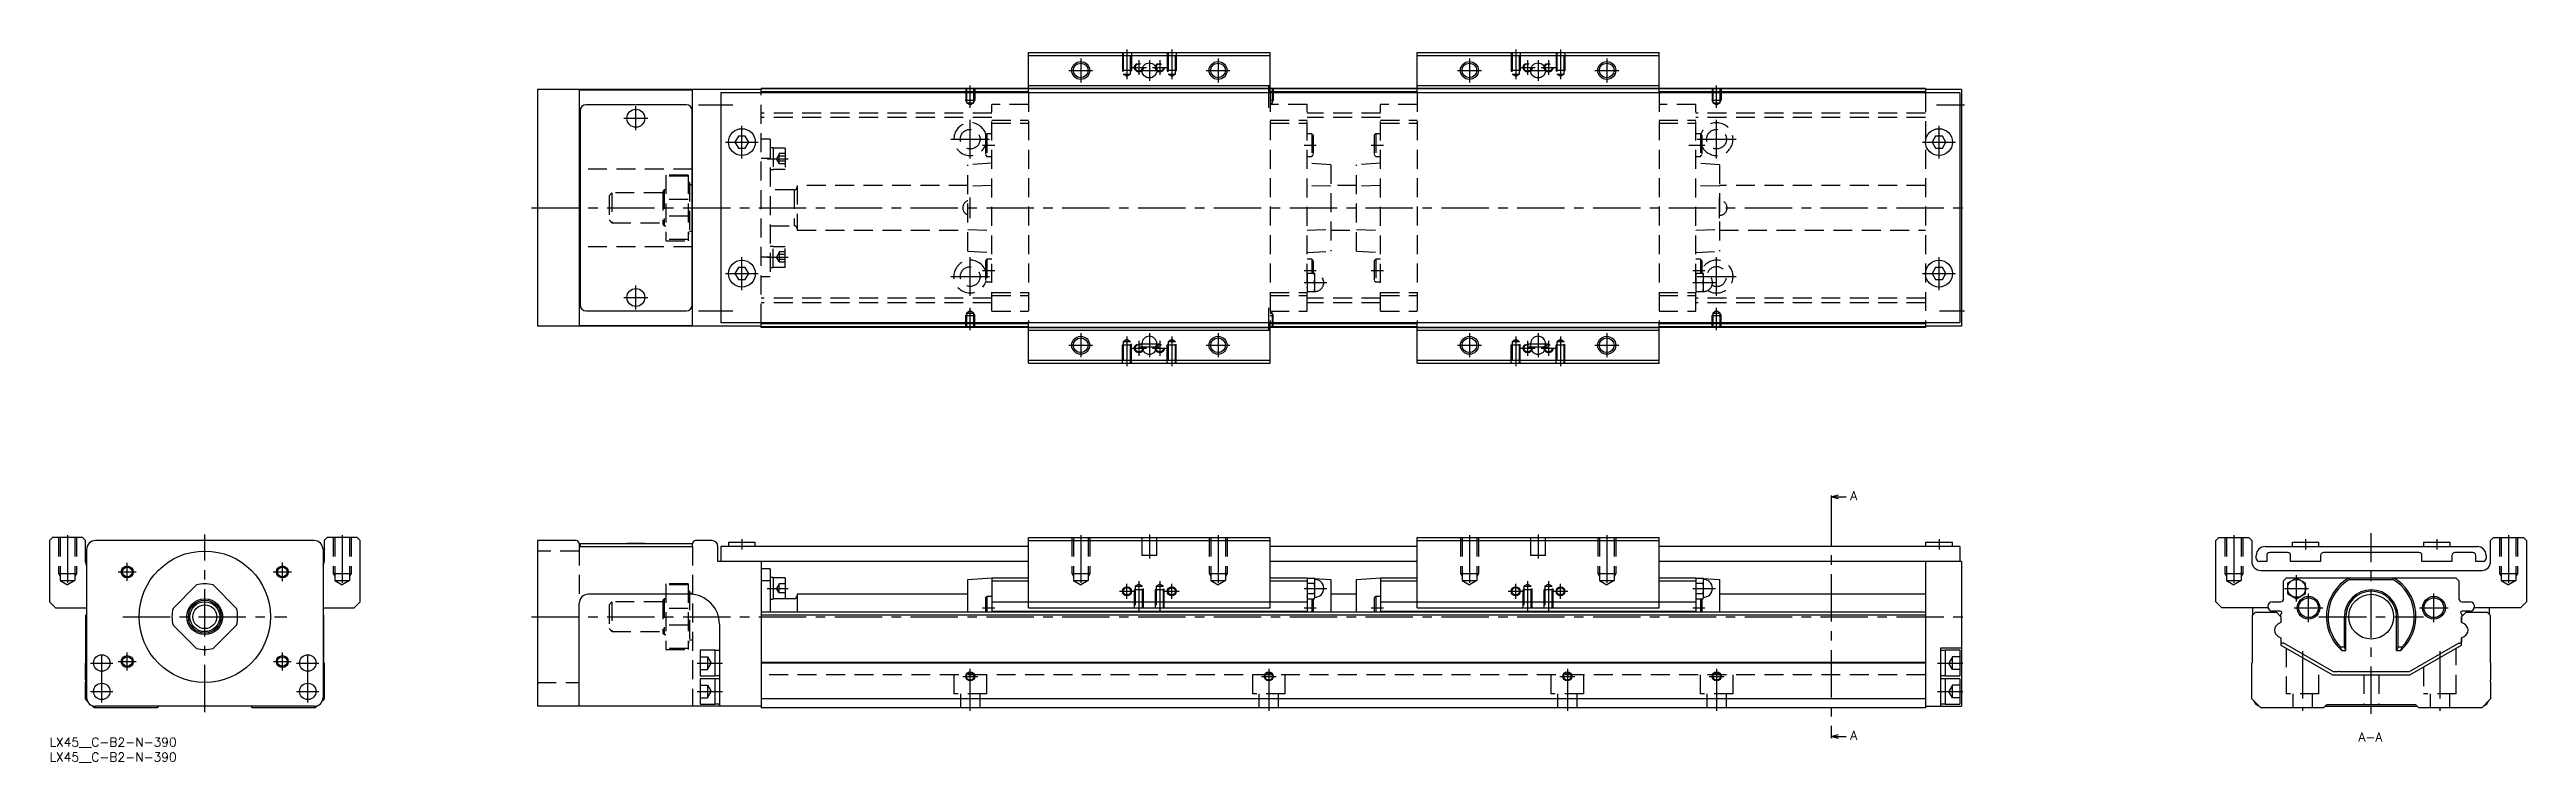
# Model space of a CAD drawing. Extents: x 0 to 830, y -8 to 230.
import ezdxf

# ---------------------------------------------------------------- set-up
doc = ezdxf.new("R2010")
doc.units = 0
doc.header["$LTSCALE"] = 0.5
doc.linetypes.add('CENTER', pattern=[50.8, 31.75, -6.35, 6.35, -6.35])
doc.linetypes.add('DASHED', pattern=[19.05, 12.7, -6.35])
for name, color, linetype in [('MSM_CENTER', 1, 'CENTER'), ('MSM_CONTINUOUS', 7, 'CONTINUOUS'), ('MSM_DASHED', 4, 'DASHED'), ('MSM_NARROW', 5, 'CONTINUOUS'), ('MSM_PART_NUMBER', 7, 'CONTINUOUS')]:
    doc.layers.add(name, color=color, linetype=linetype)
doc.styles.get("Standard").update_dxf_attribs({"font": 'txt.shx', "height": 3, "bigfont": 'bigfont.shx'})

# ---------------------------------------------------------------- blocks, each defined once
blk = doc.blocks.new('*U2')
at = {"layer": 'MSM_PART_NUMBER'}
blk.add_text('LX45__C-B2-N-390', height=3, dxfattribs=at).set_placement((0, -3))
blk = doc.blocks.new('*U3')
at = {"layer": 'MSM_PART_NUMBER'}
blk.add_text('LX45__C-B2-N-390', height=3, dxfattribs=at).set_placement((0, -8))

msp = doc.modelspace()

# ---------------------------------------------------------------- linework, layer by layer
at = {"layer": 'MSM_CENTER'}
for p, q in [((345.4, 227.38), (345.4, 219.38)), ((360.9, 230.38), (360.9, 220.47)), ((362.4, 224.38), (367.4, 224.38)), ((364.9, 226.88), (364.9, 221.88)), ((368.4, 226.88), (368.4, 219.88)), ((369.4, 224.38), (374.4, 224.38)), ((371.9, 226.88), (371.9, 221.88)), ((375.9, 230.38), (375.9, 220.47)), ((391.4, 227.38), (391.4, 219.38)), ((475.6, 227.38), (475.6, 219.38)), ((491.1, 230.38), (491.1, 220.47)), ((492.6, 224.38), (497.6, 224.38)), ((495.1, 226.88), (495.1, 221.88)), ((498.6, 226.88), (498.6, 219.88)), ((499.6, 224.38), (504.6, 224.38)), ((502.1, 226.88), (502.1, 221.88)), ((506.1, 230.38), (506.1, 220.47)), ((521.6, 227.38), (521.6, 219.38)), ((308.4, 210.87), (308.4, 218.38)), ((341.4, 223.38), (349.4, 223.38)), ((364.9, 223.38), (371.9, 223.38)), ((387.4, 223.38), (395.4, 223.38)), ((408.4, 210.87), (408.4, 218.38)), ((471.6, 223.38), (479.6, 223.38)), ((495.1, 223.38), (502.1, 223.38)), ((517.6, 223.38), (525.6, 223.38)), ((558.4, 210.87), (558.4, 218.38)), ((196.4, 203.38), (196.4, 211.38)), ((217.4, 211.88), (228.9, 211.88)), ((632.07, 211.88), (641.4, 211.88)), ((192.4, 207.38), (200.4, 207.38)), ((226.4, 199.38), (237.4, 199.38)), ((231.9, 193.88), (231.9, 204.88)), ((301.9, 200.38), (314.9, 200.38)), ((308.4, 193.88), (308.4, 206.88)), ((551.9, 200.38), (564.9, 200.38)), ((558.4, 193.88), (558.4, 206.88)), ((627.4, 199.38), (638.4, 199.38)), ((632.9, 193.88), (632.9, 204.88)), ((240.4, 193.83), (247.4, 193.83)), ((312.5, 198.38), (316.6, 198.38)), ((420.2, 198.38), (424.3, 198.38)), ((442.7, 198.38), (446.8, 198.38)), ((549.1, 198.38), (554.5, 198.38)), ((161.4, 177.38), (642.4, 177.38)), ((308.4, 173.88), (308.4, 180.88)), ((559.4, 173.88), (559.4, 180.88)), ((231.9, 149.88), (231.9, 160.88)), ((240.4, 160.92), (247.4, 160.92)), ((308.4, 147.88), (308.4, 160.88)), ((558.4, 147.88), (558.4, 160.88)), ((632.9, 149.88), (632.9, 160.88)), ((196.4, 143.38), (196.4, 151.38)), ((226.4, 155.38), (237.4, 155.38)), ((301.9, 154.38), (314.9, 154.38)), ((312.5, 156.38), (316.6, 156.38)), ((420.2, 156.38), (424.3, 156.38)), ((420.2, 152.38), (427.8, 152.38)), ((442.7, 156.38), (446.8, 156.38)), ((550.4, 156.38), (554.5, 156.38)), ((550.4, 152.38), (558, 152.38)), ((551.9, 154.38), (564.9, 154.38)), ((627.4, 155.38), (638.4, 155.38)), ((192.4, 147.38), (200.4, 147.38)), ((217.4, 142.88), (228.9, 142.88)), ((308.4, 136.38), (308.4, 143.89)), ((408.4, 136.38), (408.4, 143.89)), ((558.4, 136.38), (558.4, 143.89)), ((633.07, 142.88), (641.4, 142.88)), ((345.4, 135.38), (345.4, 127.38)), ((360.9, 134.29), (360.9, 124.38)), ((364.9, 132.88), (364.9, 127.88)), ((368.4, 135.38), (368.4, 127.38)), ((371.9, 132.88), (371.9, 127.88)), ((375.9, 134.29), (375.9, 124.38)), ((391.4, 135.38), (391.4, 127.38)), ((475.6, 135.38), (475.6, 127.38)), ((491.1, 134.29), (491.1, 124.38)), ((495.1, 132.88), (495.1, 127.88)), ((498.6, 135.38), (498.6, 127.38)), ((502.1, 132.88), (502.1, 127.88)), ((506.1, 134.29), (506.1, 124.38)), ((521.6, 135.38), (521.6, 127.38)), ((341.4, 131.38), (349.4, 131.38)), ((362.4, 130.38), (367.4, 130.38)), ((364.9, 131.88), (371.9, 131.88)), ((364.9, 130.88), (371.9, 130.88)), ((369.4, 130.38), (374.4, 130.38)), ((387.4, 131.38), (395.4, 131.38)), ((471.6, 131.38), (479.6, 131.38)), ((492.6, 130.38), (497.6, 130.38)), ((495.1, 131.88), (502.1, 131.88)), ((495.1, 130.88), (502.1, 130.88)), ((499.6, 130.38), (504.6, 130.38)), ((517.6, 131.38), (525.6, 131.38)), ((596.74, 80.12), (596.74, 0.88)), ((6, 67.76), (6, 50.18)), ((52, 8.5), (52, 68)), ((98, 67.76), (98, 50.18)), ((231.9, 66.5), (231.9, 63)), ((345.4, 67.76), (345.4, 50.18)), ((368.4, 68), (368.4, 60)), ((391.4, 67.76), (391.4, 50.18)), ((475.6, 67.76), (475.6, 50.18)), ((498.6, 68), (498.6, 60)), ((521.6, 67.76), (521.6, 50.18)), ((632.9, 66.5), (632.9, 63)), ((731.66, 67.76), (731.66, 50.18)), ((755.66, 66.5), (755.66, 63)), ((777.66, 8), (777.66, 68.5)), ((799.66, 66.5), (799.66, 63)), ((823.66, 67.76), (823.66, 50.18)), ((26.02, 52.5), (26.02, 58.5)), ((77.98, 52.4), (77.98, 58.6)), ((196.4, 65.11), (196.4, 65)), ((23.02, 55.5), (29.02, 55.5)), ((74.88, 55.5), (81.08, 55.5)), ((240.4, 50), (247.4, 50)), ((360.9, 46.5), (360.9, 51.5)), ((364.9, 52.41), (364.9, 42.5)), ((371.9, 52.41), (371.9, 42.5)), ((375.9, 46.5), (375.9, 51.5)), ((420.2, 50), (427.8, 50)), ((491.1, 46.5), (491.1, 51.5)), ((495.1, 52.41), (495.1, 42.5)), ((502.1, 52.41), (502.1, 42.5)), ((506.1, 46.5), (506.1, 51.5)), ((550.4, 50), (558, 50)), ((748.66, 50), (756.66, 50)), ((752.66, 45.54), (752.66, 54.46)), ((312.5, 43.5), (316.6, 43.5)), ((358.4, 49), (363.4, 49)), ((373.4, 49), (378.4, 49)), ((420.2, 43.5), (424.3, 43.5)), ((442.7, 43.5), (446.8, 43.5)), ((488.6, 49), (493.6, 49)), ((503.6, 49), (508.6, 49)), ((550.4, 43.5), (554.5, 43.5)), ((751.86, 43.5), (761.46, 43.5)), ((756.66, 38.7), (756.66, 48.3)), ((793.86, 43.5), (803.46, 43.5)), ((798.66, 38.7), (798.66, 48.3)), ((24.5, 40.5), (79.5, 40.5)), ((161.4, 40.5), (642.4, 40.5)), ((760.16, 40.5), (795.16, 40.5)), ((13.75, 25), (21.25, 25)), ((17.5, 11.75), (17.5, 28.75)), ((23.02, 25.5), (29.02, 25.5)), ((26.02, 22.5), (26.02, 28.5)), ((74.98, 25.5), (80.98, 25.5)), ((77.98, 22.5), (77.98, 28.5)), ((82.75, 25), (90.25, 25)), ((86.5, 11.75), (86.5, 28.75)), ((216.9, 25), (225.4, 25)), ((632.4, 25), (640.9, 25)), ((754.66, 28.97), (754.66, 9)), ((800.66, 28.97), (800.66, 9)), ((305.9, 20.5), (310.9, 20.5)), ((308.4, 9), (308.4, 23)), ((405.9, 20.5), (410.9, 20.5)), ((408.4, 23), (408.4, 9)), ((505.9, 20.5), (510.9, 20.5)), ((508.4, 23), (508.4, 9)), ((555.9, 20.5), (560.9, 20.5)), ((558.4, 23), (558.4, 9)), ((13.75, 15.5), (21.25, 15.5)), ((82.75, 15.5), (90.25, 15.5)), ((216.9, 15.5), (225.4, 15.5)), ((632.4, 15.5), (640.9, 15.5))]:
    msp.add_line(p, q, dxfattribs=at)
at = {"layer": 'MSM_CONTINUOUS'}
for p, q in [((327.9, 215.88), (327.9, 229.38)), ((327.9, 229.38), (408.9, 229.38)), ((327.9, 228.38), (408.9, 228.38)), ((408.9, 215.88), (408.9, 229.38)), ((458.1, 215.88), (458.1, 229.38)), ((458.1, 229.38), (539.1, 229.38)), ((458.1, 228.38), (539.1, 228.38)), ((539.1, 215.88), (539.1, 229.38)), ((163.4, 216.98), (163.4, 137.78)), ((238.4, 216.98), (163.4, 216.98)), ((177.4, 216.8), (177.4, 137.95)), ((215.4, 216.8), (177.4, 216.8)), ((215.4, 137.95), (215.4, 216.8)), ((224.9, 215.88), (224.9, 138.88)), ((639.9, 215.88), (224.9, 215.88)), ((238.4, 215.88), (238.4, 217.38)), ((628.4, 217.38), (238.4, 217.38)), ((327.9, 217.18), (238.4, 217.18)), ((327.9, 216.18), (238.4, 216.18)), ((327.9, 218.38), (408.9, 218.38)), ((327.9, 217.38), (408.9, 217.38)), ((458.1, 217.18), (408.9, 217.18)), ((458.1, 216.18), (408.9, 216.18)), ((458.1, 218.38), (539.1, 218.38)), ((458.1, 217.38), (539.1, 217.38)), ((628.4, 217.18), (539.1, 217.18)), ((628.4, 216.18), (539.1, 216.18)), ((628.4, 217.38), (628.4, 215.88)), ((640.4, 216.98), (628.4, 216.98)), ((639.9, 215.88), (639.9, 138.88)), ((640.4, 216.98), (640.4, 137.78)), ((177.7, 207.48), (177.4, 207.48)), ((177.7, 209.88), (177.7, 144.88)), ((213.3, 211.88), (179.7, 211.88)), ((215.3, 144.88), (215.3, 209.88)), ((177.7, 202.98), (177.4, 202.98)), ((230.74, 201.38), (229.59, 199.38)), ((229.59, 199.38), (230.74, 197.38)), ((233.05, 201.38), (230.74, 201.38)), ((234.2, 199.38), (233.05, 201.38)), ((233.05, 197.38), (234.2, 199.38)), ((631.74, 201.38), (630.59, 199.38)), ((630.59, 199.38), (631.74, 197.38)), ((634.05, 201.38), (631.74, 201.38)), ((635.2, 199.38), (634.05, 201.38)), ((634.05, 197.38), (635.2, 199.38)), ((230.74, 197.38), (233.05, 197.38)), ((631.74, 197.38), (634.05, 197.38)), ((177.7, 190.38), (177.4, 190.38)), ((215.4, 190.38), (215.3, 190.38)), ((215.4, 185.13), (215.3, 185.13)), ((215.3, 169.63), (215.4, 169.63)), ((177.7, 164.38), (177.4, 164.38)), ((215.4, 164.38), (215.3, 164.38)), ((177.7, 151.78), (177.4, 151.78)), ((215.4, 151.78), (215.3, 151.78)), ((230.74, 157.38), (229.59, 155.38)), ((229.59, 155.38), (230.74, 153.38)), ((233.05, 157.38), (230.74, 157.38)), ((230.74, 153.38), (233.05, 153.38)), ((234.2, 155.38), (233.05, 157.38)), ((233.05, 153.38), (234.2, 155.38)), ((631.74, 157.38), (630.59, 155.38)), ((630.59, 155.38), (631.74, 153.38)), ((634.05, 157.38), (631.74, 157.38)), ((631.74, 153.38), (634.05, 153.38)), ((635.2, 155.38), (634.05, 157.38)), ((634.05, 153.38), (635.2, 155.38)), ((177.4, 147.28), (177.7, 147.28)), ((179.7, 142.88), (213.3, 142.88)), ((238.4, 137.78), (163.4, 137.78)), ((177.4, 137.95), (215.4, 137.95)), ((639.9, 138.88), (224.9, 138.88)), ((238.4, 137.38), (238.4, 138.88)), ((327.9, 138.58), (238.4, 138.58)), ((327.9, 137.58), (238.4, 137.58)), ((628.4, 137.38), (238.4, 137.38)), ((327.9, 125.38), (327.9, 138.88)), ((327.9, 137.38), (408.9, 137.38)), ((327.9, 136.38), (408.9, 136.38)), ((408.9, 125.38), (408.9, 138.88)), ((458.1, 138.58), (408.9, 138.58)), ((458.1, 137.58), (408.9, 137.58)), ((458.1, 125.38), (458.1, 138.88)), ((458.1, 137.38), (539.1, 137.38)), ((458.1, 136.38), (539.1, 136.38)), ((539.1, 125.38), (539.1, 138.88)), ((628.4, 138.58), (539.1, 138.58)), ((628.4, 137.58), (539.1, 137.58)), ((628.4, 138.88), (628.4, 137.38)), ((640.4, 137.78), (628.4, 137.78)), ((327.9, 126.38), (408.9, 126.38)), ((327.9, 125.38), (408.9, 125.38)), ((365.9, 131.88), (365.9, 130.88)), ((370.9, 130.88), (370.9, 131.88)), ((458.1, 126.38), (539.1, 126.38)), ((458.1, 125.38), (539.1, 125.38)), ((496.1, 131.88), (496.1, 130.88)), ((501.1, 130.88), (501.1, 131.88)), ((596.74, 80.62), (599.24, 81.29)), ((596.74, 81.12), (596.74, 80.12)), ((596.74, 80.62), (601.74, 80.62)), ((599.24, 79.95), (596.74, 80.62)), ((1, 67), (0, 66)), ((11, 67), (1, 67)), ((12, 66), (11, 67)), ((93, 67), (92, 66)), ((103, 67), (93, 67)), ((104, 66), (103, 67)), ((327.9, 67), (408.9, 67)), ((327.9, 43.5), (327.9, 67)), ((408.9, 43.5), (408.9, 67)), ((458.1, 67), (539.1, 67)), ((458.1, 43.5), (458.1, 67)), ((539.1, 43.5), (539.1, 67)), ((725.66, 66), (726.66, 67)), ((726.66, 67), (736.66, 67)), ((736.66, 67), (737.66, 66)), ((817.66, 66), (818.66, 67)), ((818.66, 67), (828.66, 67)), ((828.66, 67), (829.66, 66)), ((0, 66), (0, 45.5)), ((12, 59), (12, 66)), ((12.4, 63), (12.4, 13.5)), ((88.6, 66), (15.4, 66)), ((91.6, 63), (91.6, 13.5)), ((92, 66), (92, 59)), ((104, 45.5), (104, 66)), ((176.4, 66), (163.4, 66)), ((163.4, 66), (163.4, 10.5)), ((177.4, 65), (177.4, 64)), ((177.4, 64), (215.4, 64)), ((177.7, 65), (215.3, 65)), ((177.7, 65), (177.7, 64)), ((193.4, 65.1), (199.4, 65.1)), ((193.4, 65.1), (193.4, 65)), ((199.4, 65), (199.4, 65.1)), ((215.3, 65), (215.3, 64)), ((215.4, 64), (215.4, 65)), ((221.9, 66), (216.4, 66)), ((223.9, 59), (223.9, 64)), ((327.9, 59), (223.9, 59)), ((224.9, 64), (224.9, 59)), ((327.9, 64), (224.9, 64)), ((227.4, 65.5), (227.4, 64)), ((227.4, 65.5), (236.4, 65.5)), ((236.4, 64), (236.4, 65.5)), ((238.4, 59), (238.4, 10)), ((327.9, 66), (408.9, 66)), ((458.1, 64), (408.9, 64)), ((458.1, 59), (408.9, 59)), ((458.1, 66), (539.1, 66)), ((639.9, 64), (539.1, 64)), ((640.4, 59), (539.1, 59)), ((628.4, 65.5), (628.4, 64)), ((628.4, 65.5), (637.4, 65.5)), ((628.4, 59), (628.4, 10)), ((637.4, 64), (637.4, 65.5)), ((639.9, 64), (639.9, 59)), ((640.4, 59), (640.4, 10.5)), ((725.66, 45.5), (725.66, 66)), ((737.66, 66), (737.66, 59)), ((739.16, 60), (739.16, 61)), ((742.66, 59), (740.16, 59)), ((742.16, 64), (813.16, 64)), ((742.66, 61), (742.66, 59)), ((749.66, 62), (743.66, 62)), ((750.66, 59), (750.66, 61)), ((760.66, 59), (750.66, 59)), ((751.16, 65.5), (760.16, 65.5)), ((751.16, 65.5), (751.16, 64)), ((760.16, 64), (760.16, 65.5)), ((760.66, 61), (760.66, 59)), ((793.66, 62), (761.66, 62)), ((794.66, 59), (794.66, 61)), ((804.66, 59), (794.66, 59)), ((795.16, 65.5), (804.16, 65.5)), ((795.16, 65.5), (795.16, 64)), ((804.16, 64), (804.16, 65.5)), ((804.66, 61), (804.66, 59)), ((811.66, 62), (805.66, 62)), ((812.66, 59), (812.66, 61)), ((815.16, 59), (812.66, 59)), ((816.16, 61), (816.16, 60)), ((817.66, 59), (817.66, 66)), ((829.66, 66), (829.66, 45.5)), ((41.36, 43.3), (49.2, 51.14)), ((54.8, 51.14), (62.64, 43.3)), ((241.4, 56.5), (238.4, 56.5)), ((241.4, 52.5), (238.4, 52.5)), ((241.4, 56.5), (241.4, 42)), ((242.4, 53.65), (241.4, 53.65)), ((242.4, 53.65), (242.4, 46.35)), ((246.4, 53.5), (242.4, 53.5)), ((246.4, 53.5), (246.4, 46.5)), ((307.6, 53), (315.6, 53.5)), ((307.6, 42), (307.6, 53)), ((315.6, 53.5), (327.9, 53.5)), ((315.6, 53.5), (315.6, 42)), ((315.6, 52.5), (327.9, 52.5)), ((408.9, 53.5), (421.2, 53.5)), ((408.9, 52.5), (421.2, 52.5)), ((421.2, 53.5), (421.77, 53.46)), ((421.2, 53.5), (421.2, 42)), ((421.32, 53.46), (421.2, 53)), ((421.2, 52.41), (421.2, 52.6)), ((421.32, 53.46), (423.67, 53.46)), ((421.32, 51.73), (423.67, 51.73)), ((423.8, 53), (423.67, 53.46)), ((423.7, 53.34), (429.2, 53)), ((423.8, 47), (423.8, 53)), ((429.2, 53), (429.2, 42)), ((437.8, 53), (445.8, 53.5)), ((437.8, 42), (437.8, 53)), ((445.8, 53.5), (458.1, 53.5)), ((445.8, 53.5), (445.8, 42)), ((445.8, 52.5), (458.1, 52.5)), ((539.1, 53.5), (551.4, 53.5)), ((539.1, 52.5), (551.4, 52.5)), ((551.4, 53.5), (551.97, 53.46)), ((551.4, 53.5), (551.4, 42)), ((551.52, 53.46), (551.4, 53)), ((551.4, 52.41), (551.4, 52.6)), ((551.52, 53.46), (553.87, 53.46)), ((551.52, 51.73), (553.87, 51.73)), ((554, 53), (553.87, 53.46)), ((553.9, 53.34), (559.4, 53)), ((554, 47), (554, 53)), ((559.4, 53), (559.4, 42)), ((740.66, 56), (814.66, 56)), ((748.31, 52.5), (749.31, 53.5)), ((748.31, 46.5), (748.31, 52.5)), ((749.31, 53.5), (806.01, 53.5)), ((752.66, 53.46), (749.66, 51.73)), ((749.66, 51.73), (749.66, 48.27)), ((755.66, 51.73), (752.66, 53.46)), ((755.66, 48.27), (755.66, 51.73)), ((770.18, 53.5), (770.43, 53)), ((770.43, 53), (784.89, 53)), ((784.89, 53), (785.15, 53.5)), ((806.01, 53.5), (807.01, 52.5)), ((807.01, 52.5), (807.01, 46.5)), ((0, 45.5), (2, 43.5)), ((2, 43.5), (12.4, 43.5)), ((91.6, 43.5), (102, 43.5)), ((102, 43.5), (104, 45.5)), ((177.4, 10.5), (177.4, 45)), ((214.4, 48), (180.4, 48)), ((628.4, 42), (238.4, 42)), ((241.4, 46.35), (242.4, 46.35)), ((249.4, 46.5), (242.4, 46.5)), ((250.4, 48), (250.4, 42)), ((307.6, 48), (250.4, 48)), ((314, 47.3), (313.5, 46.8)), ((313.5, 46.8), (313.5, 42)), ((315.6, 47.3), (314, 47.3)), ((314, 47.3), (314, 42)), ((315.6, 45.5), (421.2, 45.5)), ((315.6, 42.4), (421.2, 42.4)), ((327.9, 43.5), (408.9, 43.5)), ((421.2, 47), (421.32, 46.54)), ((421.32, 48.27), (423.67, 48.27)), ((421.32, 46.54), (423.67, 46.54)), ((422.8, 46.54), (422.8, 42)), ((423.3, 46.54), (423.3, 42)), ((423.67, 46.54), (423.8, 47)), ((437.8, 48), (429.2, 48)), ((444.2, 47.3), (443.7, 46.8)), ((443.7, 46.8), (443.7, 42)), ((445.8, 47.3), (444.2, 47.3)), ((444.2, 47.3), (444.2, 42)), ((445.8, 45.5), (551.4, 45.5)), ((445.8, 42.4), (551.4, 42.4)), ((458.1, 43.5), (539.1, 43.5)), ((551.4, 47), (551.52, 46.54)), ((551.52, 48.27), (553.87, 48.27)), ((551.52, 46.54), (553.87, 46.54)), ((553, 46.54), (553, 42)), ((553.5, 46.54), (553.5, 42)), ((553.87, 46.54), (554, 47)), ((628.4, 48), (559.4, 48)), ((727.66, 43.5), (725.66, 45.5)), ((743.13, 43.5), (727.66, 43.5)), ((737.86, 41), (738.86, 42)), ((738.06, 41.2), (738.06, 43.5)), ((738.86, 42), (745.91, 42)), ((744.61, 45.5), (747.31, 45.5)), ((746.91, 42.4), (744.61, 42.4)), ((745.91, 42), (747.41, 40.5)), ((745.91, 42), (747.41, 40.5)), ((749.66, 48.27), (752.66, 46.54)), ((752.66, 46.54), (755.66, 48.27)), ((807.91, 40.5), (809.41, 42)), ((808.01, 45.5), (810.71, 45.5)), ((810.71, 42.4), (808.41, 42.4)), ((809.41, 42), (816.46, 42)), ((827.66, 43.5), (812.2, 43.5)), ((816.46, 42), (817.46, 41)), ((817.26, 41.2), (817.26, 43.5)), ((829.66, 45.5), (827.66, 43.5)), ((12.2, 41), (12.4, 41.2)), ((12.2, 25.2), (12.2, 41)), ((49.2, 29.86), (41.36, 37.7)), ((62.64, 37.7), (54.8, 29.86)), ((91.6, 41.2), (91.8, 41)), ((91.8, 41), (91.8, 25.2)), ((224.4, 38), (224.4, 10.5)), ((628.4, 41), (238.4, 41)), ((737.86, 25.2), (737.86, 41)), ((747.41, 38.61), (746.52, 38.1)), ((746.52, 33.9), (747.41, 33.39)), ((747.36, 40.55), (747.36, 41.2)), ((747.41, 40.5), (747.41, 38.61)), ((747.41, 33.39), (747.41, 31)), ((768.66, 30.44), (768.66, 40.5)), ((769.16, 29.22), (769.16, 40.5)), ((786.16, 29.22), (786.16, 40.5)), ((786.66, 30.44), (786.66, 40.5)), ((807.96, 40.55), (807.91, 40.5)), ((807.91, 40.5), (807.91, 38.61)), ((807.91, 38.61), (807.91, 40.5)), ((808.81, 38.1), (807.91, 38.61)), ((807.91, 33.39), (808.81, 33.9)), ((807.91, 33.39), (807.91, 32.13)), ((807.91, 31), (807.91, 33.39)), ((807.96, 41.2), (807.96, 40.55)), ((817.46, 41), (817.46, 25.2)), ((12, 25), (12.2, 25.2)), ((12, 19.4), (12, 25)), ((91.8, 25.2), (92, 25)), ((92, 25), (92, 13)), ((222.9, 29.25), (217.9, 29.25)), ((217.9, 29.25), (217.9, 20.75)), ((222.9, 29.25), (222.9, 20.75)), ((224.4, 29.15), (222.9, 29.15)), ((628.4, 25.2), (238.4, 25.2)), ((628.4, 25), (238.4, 25)), ((633.4, 30), (633.4, 10.5)), ((640.4, 30), (633.4, 30)), ((634.9, 29.15), (633.4, 29.15)), ((639.9, 29.25), (634.9, 29.25)), ((634.9, 29.25), (634.9, 20.75)), ((639.9, 29.25), (639.9, 20.75)), ((737.66, 25), (737.86, 25.2)), ((737.66, 13), (737.66, 25)), ((747.41, 31), (764.73, 21)), ((748.36, 31.61), (748.16, 31.61)), ((765, 22), (748.36, 31.61)), ((767.3, 30.44), (768.66, 30.44)), ((767.77, 29.22), (769.16, 29.22)), ((769.16, 29.22), (768.66, 30.44)), ((786.66, 30.44), (786.16, 29.22)), ((786.16, 29.22), (787.55, 29.22)), ((786.66, 30.44), (788.02, 30.44)), ((806.96, 31.61), (790.32, 22)), ((790.59, 21), (807.91, 31)), ((807.16, 31.61), (806.96, 31.61)), ((817.46, 25.2), (817.66, 25)), ((817.66, 25), (817.66, 19.4)), ((12, 13), (12, 18.6)), ((217.9, 20.75), (222.9, 20.75)), ((222.9, 19.75), (217.9, 19.75)), ((217.9, 19.75), (217.9, 11.25)), ((222.9, 20.85), (224.4, 20.85)), ((222.9, 19.75), (222.9, 11.25)), ((224.4, 19.65), (222.9, 19.65)), ((633.4, 20.85), (634.9, 20.85)), ((634.9, 19.65), (633.4, 19.65)), ((634.9, 20.75), (639.9, 20.75)), ((639.9, 19.75), (634.9, 19.75)), ((634.9, 19.75), (634.9, 11.25)), ((639.9, 19.75), (639.9, 11.25)), ((764.73, 21), (790.59, 21)), ((766.51, 22), (765, 22)), ((790.32, 22), (767.31, 22)), ((817.66, 18.6), (817.66, 13)), ((12.61, 12.39), (12, 13)), ((15, 10), (14.29, 10.71)), ((36, 10), (15, 10)), ((88.6, 10.5), (15.4, 10.5)), ((36.5, 10.5), (36, 10)), ((68, 10), (67.5, 10.5)), ((89, 10), (68, 10)), ((89.71, 10.71), (89, 10)), ((92, 13), (91.39, 12.39)), ((238.4, 10.5), (163.4, 10.5)), ((217.9, 11.25), (222.9, 11.25)), ((222.9, 11.35), (224.4, 11.35)), ((628.4, 13), (238.4, 13)), ((628.4, 10), (238.4, 10)), ((628.4, 10.5), (640.4, 10.5)), ((633.4, 11.35), (634.9, 11.35)), ((634.9, 11.25), (639.9, 11.25)), ((740.66, 10), (737.66, 13)), ((761.66, 10), (740.66, 10)), ((762.66, 11), (761.66, 10)), ((762.16, 10.5), (793.16, 10.5)), ((792.66, 11), (762.66, 11)), ((793.66, 10), (792.66, 11)), ((814.66, 10), (793.66, 10)), ((817.66, 13), (814.66, 10)), ((596.74, 0.38), (599.24, 1.05)), ((596.74, 0.88), (596.74, -0.12)), ((596.74, 0.38), (601.74, 0.38)), ((599.24, -0.29), (596.74, 0.38))]:
    msp.add_line(p, q, dxfattribs=at)
for centre, radius in [((345.4, 223.38), 2.46), ((368.4, 223.38), 2.5), ((391.4, 223.38), 2.46), ((475.6, 223.38), 2.46), ((498.6, 223.38), 2.5), ((521.6, 223.38), 2.46), ((196.4, 207.38), 3), ((231.9, 199.38), 4.5), ((632.9, 199.38), 4.5), ((231.9, 155.38), 4.5), ((632.9, 155.38), 4.5), ((196.4, 147.38), 3), ((345.4, 131.38), 2.46), ((391.4, 131.38), 2.46), ((475.6, 131.38), 2.46), ((521.6, 131.38), 2.46), ((52, 40.5), 22), ((26.02, 55.5), 1.62), ((77.98, 55.5), 1.62), ((360.9, 49), 1.23), ((375.9, 49), 1.23), ((491.1, 49), 1.23), ((506.1, 49), 1.23), ((752.66, 50), 3), ((52, 40.5), 6), ((52, 40.5), 5.5), ((52, 40.5), 5), ((52, 40.5), 4), ((756.66, 43.5), 3.8), ((756.66, 43.5), 3.3), ((777.66, 40.5), 7.5), ((798.66, 43.5), 3.8), ((798.66, 43.5), 3.3), ((17.5, 25), 2.75), ((26.02, 25.5), 1.62), ((77.98, 25.5), 1.62), ((86.5, 25), 2.75), ((17.5, 15.5), 2.75), ((86.5, 15.5), 2.75), ((308.4, 20.5), 1.23), ((408.4, 20.5), 1.23), ((508.4, 20.5), 1.23), ((558.4, 20.5), 1.23)]:
    msp.add_circle(centre, radius, dxfattribs=at)
for centre, radius, start, end in [((179.7, 209.88), 2, 90, 180), ((213.3, 209.88), 2, 0, 90), ((179.7, 144.88), 2, 180, 270), ((213.3, 144.88), 2, 270, 0), ((368.4, 131.88), 2.5, 0, 180), ((498.6, 131.88), 2.5, 0, 180), ((368.4, 130.88), 2.5, 180, 0), ((498.6, 130.88), 2.5, 180, 0), ((15, 59), 3, 180, 209.92525), ((15.4, 63), 3, 90, 180), ((88.6, 63), 3, 0, 90), ((89, 59), 3, 330.07238, 0), ((176.4, 65), 1, 0, 90), ((216.4, 65), 1, 90.31382, 180), ((221.87, 63.97), 2.03, 0.84425, 89.15575), ((740.66, 59), 3, 180, 270), ((742.16, 61), 3, 90, 180), ((740.16, 60), 1, 180, 270), ((743.66, 61), 1, 90, 180), ((749.66, 61), 1, 0, 90), ((761.66, 61), 1, 90, 180), ((793.66, 61), 1, 0, 90), ((805.66, 61), 1, 90, 180), ((811.66, 61), 1, 0, 90), ((813.16, 61), 3, 0, 90), ((814.66, 59), 3, 270, 0), ((815.16, 60), 1, 270, 0), ((52, 40.5), 11, 75.27264, 104.72736), ((424.5, 52.57), 3.31, 164.22771, 179.4294), ((424.5, 52.63), 3.31, 180.57378, 195.76911), ((434.08, 49.95), 12.89, 172.03062, 179.75617), ((434.65, 50.1), 13.46, 180.40698, 187.80623), ((420.49, 52.56), 3.31, 0.57378, 15.76911), ((420.49, 52.63), 3.31, 344.22771, 359.4294), ((410.9, 49.94), 12.89, 0.24521, 7.968), ((410.34, 50.1), 13.46, 352.19377, 359.59302), ((423.8, 50), 3, 270, 90), ((554.7, 52.57), 3.31, 164.22771, 179.4294), ((554.7, 52.63), 3.31, 180.57378, 195.76911), ((564.28, 49.95), 12.89, 172.03062, 179.75617), ((564.85, 50.1), 13.46, 180.40698, 187.80623), ((550.69, 52.56), 3.31, 0.57378, 15.76911), ((550.69, 52.63), 3.31, 344.22771, 359.4294), ((541.1, 49.94), 12.89, 0.24521, 7.968), ((540.54, 50.1), 13.46, 352.19377, 359.59302), ((554, 50), 3, 270, 90), ((777.66, 40.5), 15, 119.92643, 228.76392), ((777.66, 40.5), 14.44, 120.05097, 224.15139), ((777.66, 40.5), 14.44, 315.84861, 59.94903), ((777.66, 40.5), 15, 311.23608, 60.07357), ((52, 40.5), 11, 165.27264, 194.72736), ((52, 40.5), 11, 345.27264, 14.72736), ((180.4, 45), 3, 90, 180), ((214.4, 38), 10, 0, 90), ((249.4, 47.5), 1, 270, 0), ((424.5, 47.37), 3.31, 164.22771, 179.4294), ((424.5, 47.44), 3.31, 180.57378, 195.76911), ((420.49, 47.37), 3.31, 0.57378, 15.76911), ((420.49, 47.43), 3.31, 344.22771, 359.4294), ((554.7, 47.37), 3.31, 164.22771, 179.4294), ((554.7, 47.44), 3.31, 180.57378, 195.76911), ((550.69, 47.37), 3.31, 0.57378, 15.76911), ((550.69, 47.43), 3.31, 344.22771, 359.4294), ((744.61, 43.95), 1.55, 90, 270), ((746.91, 41.4), 1, 30.09191, 90), ((747.31, 46.5), 1, 270, 0), ((748.16, 41.2), 0.8, 118.74892, 180), ((777.66, 40.5), 9, 0, 180), ((777.66, 40.5), 8.5, 0, 180), ((808.01, 46.5), 1, 180, 270), ((808.41, 41.4), 1, 90, 149.90809), ((807.16, 41.2), 0.8, 0, 61.25108), ((810.71, 43.95), 1.55, 270, 90), ((747.82, 35.85), 2.6, 120.00003, 176.58933), ((747.82, 36.15), 2.6, 183.41067, 239.99996), ((807.51, 35.85), 2.6, 3.41067, 59.99996), ((807.51, 36.15), 2.6, 300.00004, 356.58933), ((52, 40.5), 11, 255.27264, 284.72736), ((748.16, 32.41), 0.8, 200.36413, 270), ((779.89, 34.62), 13.26, 198.36858, 204.03004), ((775.37, 34.65), 13.33, 335.98509, 341.61629), ((807.16, 32.41), 0.8, 270, 339.62763), ((11.7, 19), 0.5, 306.8699, 53.1301), ((766.91, 21.7), 0.5, 36.8699, 143.1301), ((817.96, 19), 0.5, 126.8699, 233.1301), ((15.4, 13.5), 3, 180, 270), ((88.6, 13.5), 3, 270, 0), ((741.06, 13.5), 3, 201.81368, 248.18632), ((814.26, 13.5), 3, 291.81505, 338.18495)]:
    msp.add_arc(centre, radius, start, end, dxfattribs=at)
at = {"layer": 'MSM_DASHED'}
for p, q in [((359.4, 229.38), (359.4, 223.38)), ((359.67, 229.38), (359.67, 222.18)), ((362.13, 222.18), (362.13, 229.38)), ((362.4, 229.38), (362.4, 223.38)), ((374.4, 229.38), (374.4, 223.38)), ((374.67, 229.38), (374.67, 222.18)), ((377.13, 222.18), (377.13, 229.38)), ((377.4, 229.38), (377.4, 223.38)), ((489.6, 229.38), (489.6, 223.38)), ((489.87, 229.38), (489.87, 222.18)), ((492.33, 222.18), (492.33, 229.38)), ((492.6, 229.38), (492.6, 223.38)), ((504.6, 229.38), (504.6, 223.38)), ((504.87, 229.38), (504.87, 222.18)), ((507.33, 222.18), (507.33, 229.38)), ((507.6, 229.38), (507.6, 223.38)), ((177.4, 216.8), (177.4, 216.98)), ((238.4, 138.88), (238.4, 215.88)), ((306.9, 217.38), (306.9, 213.38)), ((307.17, 217.38), (307.17, 212.58)), ((309.63, 212.58), (309.63, 217.38)), ((309.9, 217.38), (309.9, 213.38)), ((408.9, 217.38), (327.9, 217.38)), ((327.9, 215.88), (327.9, 138.88)), ((362.4, 223.38), (359.4, 223.38)), ((359.67, 222.91), (359.4, 223.38)), ((359.67, 222.18), (362.13, 222.18)), ((359.67, 222.18), (360.9, 221.47)), ((360.9, 221.47), (362.13, 222.18)), ((362.13, 222.91), (362.4, 223.38)), ((377.4, 223.38), (374.4, 223.38)), ((374.67, 222.91), (374.4, 223.38)), ((374.67, 222.18), (377.13, 222.18)), ((374.67, 222.18), (375.9, 221.47)), ((375.9, 221.47), (377.13, 222.18)), ((377.13, 222.91), (377.4, 223.38)), ((408.9, 215.88), (408.9, 138.88)), ((409.63, 212.58), (409.63, 217.38)), ((409.9, 217.38), (409.9, 213.38)), ((539.1, 217.38), (458.1, 217.38)), ((458.1, 215.88), (458.1, 138.88)), ((492.6, 223.38), (489.6, 223.38)), ((489.87, 222.91), (489.6, 223.38)), ((489.87, 222.18), (492.33, 222.18)), ((489.87, 222.18), (491.1, 221.47)), ((491.1, 221.47), (492.33, 222.18)), ((492.33, 222.91), (492.6, 223.38)), ((507.6, 223.38), (504.6, 223.38)), ((504.87, 222.91), (504.6, 223.38)), ((504.87, 222.18), (507.33, 222.18)), ((504.87, 222.18), (506.1, 221.47)), ((506.1, 221.47), (507.33, 222.18)), ((507.33, 222.91), (507.6, 223.38)), ((539.1, 215.88), (539.1, 138.88)), ((556.9, 217.38), (556.9, 213.38)), ((557.17, 217.38), (557.17, 212.58)), ((559.63, 212.58), (559.63, 217.38)), ((559.9, 217.38), (559.9, 213.38)), ((628.4, 215.88), (628.4, 138.88)), ((315.6, 209.13), (238.4, 209.13)), ((315.6, 207.63), (238.4, 207.63)), ((306.9, 213.38), (309.9, 213.38)), ((307.17, 212.91), (306.9, 213.38)), ((307.17, 212.58), (308.4, 211.87)), ((307.17, 212.58), (309.63, 212.58)), ((308.4, 211.87), (309.63, 212.58)), ((309.63, 212.91), (309.9, 213.38)), ((327.9, 211.98), (315.6, 211.98)), ((315.6, 142.78), (315.6, 211.98)), ((408.9, 213.38), (409.9, 213.38)), ((408.9, 212.15), (409.63, 212.58)), ((408.9, 212.58), (409.63, 212.58)), ((421.2, 211.98), (408.9, 211.98)), ((409.63, 212.91), (409.9, 213.38)), ((421.2, 142.78), (421.2, 211.98)), ((445.8, 209.13), (421.2, 209.13)), ((445.8, 207.63), (421.2, 207.63)), ((458.1, 211.98), (445.8, 211.98)), ((445.8, 142.78), (445.8, 211.98)), ((551.4, 211.98), (539.1, 211.98)), ((551.4, 142.78), (551.4, 211.98)), ((628.4, 209.13), (551.4, 209.13)), ((628.4, 207.63), (551.4, 207.63)), ((556.9, 213.38), (559.9, 213.38)), ((557.17, 212.91), (556.9, 213.38)), ((557.17, 212.58), (559.63, 212.58)), ((557.17, 212.58), (558.4, 211.87)), ((558.4, 211.87), (559.63, 212.58)), ((559.63, 212.91), (559.9, 213.38)), ((241.4, 200.38), (238.4, 200.38)), ((241.4, 200.38), (241.4, 154.38)), ((314, 202.18), (313.5, 201.68)), ((313.5, 201.68), (313.5, 195.08)), ((315.6, 202.18), (314, 202.18)), ((314, 202.18), (314, 194.58)), ((315.6, 206.73), (327.9, 206.73)), ((315.6, 205.73), (327.9, 205.73)), ((408.9, 206.73), (421.2, 206.73)), ((408.9, 205.73), (421.2, 205.73)), ((422.8, 202.18), (421.2, 202.18)), ((423.3, 201.68), (422.8, 202.18)), ((422.8, 202.18), (422.8, 194.58)), ((423.3, 201.68), (423.3, 195.08)), ((444.2, 202.18), (443.7, 201.68)), ((443.7, 201.68), (443.7, 195.08)), ((445.8, 202.18), (444.2, 202.18)), ((444.2, 202.18), (444.2, 194.58)), ((445.8, 206.73), (458.1, 206.73)), ((445.8, 205.73), (458.1, 205.73)), ((539.1, 206.73), (551.4, 206.73)), ((539.1, 205.73), (551.4, 205.73)), ((553, 202.18), (551.4, 202.18)), ((553.5, 201.68), (553, 202.18)), ((553, 202.18), (553, 194.58)), ((553.5, 201.68), (553.5, 195.08)), ((241.4, 193.9), (238.4, 193.9)), ((242.4, 197.48), (241.4, 197.48)), ((242.4, 197.48), (242.4, 190.18)), ((246.4, 197.33), (242.4, 197.33)), ((244.4, 195.33), (243.53, 193.83)), ((244.4, 192.33), (243.53, 193.83)), ((244.4, 192.1), (244.4, 195.56)), ((246.4, 195.56), (244.4, 195.56)), ((246.4, 194.7), (244.4, 194.7)), ((246.4, 192.96), (244.4, 192.96)), ((246.4, 192.1), (244.4, 192.1)), ((246.4, 197.33), (246.4, 190.33)), ((315.6, 192.38), (307.6, 191.82)), ((307.6, 162.93), (307.6, 191.82)), ((313.5, 195.08), (314, 194.58)), ((314, 194.58), (315.6, 194.58)), ((421.2, 194.58), (422.8, 194.58)), ((429.2, 191.82), (421.2, 192.38)), ((422.8, 194.58), (423.3, 195.08)), ((429.2, 191.82), (429.2, 162.93)), ((445.8, 192.38), (437.8, 191.82)), ((437.8, 162.93), (437.8, 191.82)), ((443.7, 195.08), (444.2, 194.58)), ((444.2, 194.58), (445.8, 194.58)), ((551.4, 194.58), (553, 194.58)), ((559.4, 191.82), (551.4, 192.38)), ((553, 194.58), (553.5, 195.08)), ((559.4, 191.82), (559.4, 162.93)), ((215.3, 190.38), (177.7, 190.38)), ((205.9, 183.38), (205.4, 182.88)), ((205.4, 182.88), (205.4, 171.88)), ((205.9, 183.38), (205.9, 171.38)), ((206.4, 183.38), (205.9, 183.38)), ((206.4, 188.38), (206.4, 166.38)), ((213.9, 188.38), (206.4, 188.38)), ((213.9, 188.01), (206.4, 188.01)), ((213.9, 188.38), (213.9, 166.38)), ((214.4, 185.88), (213.9, 185.88)), ((214.4, 185.88), (214.4, 168.88)), ((215.3, 185.13), (214.4, 185.13)), ((241.4, 190.18), (242.4, 190.18)), ((249.4, 183.38), (241.4, 183.38)), ((242.4, 190.33), (246.4, 190.33)), ((249.4, 183.38), (249.4, 171.38)), ((250.4, 184.88), (250.4, 169.88)), ((307.6, 184.88), (250.4, 184.88)), ((315.6, 184.86), (307.6, 184.61)), ((429.2, 184.61), (421.2, 184.86)), ((437.8, 184.88), (429.2, 184.88)), ((445.8, 184.86), (437.8, 184.61)), ((559.4, 184.61), (551.4, 184.86)), ((628.4, 184.88), (559.4, 184.88)), ((188.4, 182.38), (187.4, 181.38)), ((187.4, 181.38), (187.4, 173.38)), ((188.4, 182.38), (188.4, 172.38)), ((205.4, 182.38), (188.4, 182.38)), ((213.9, 180.17), (206.4, 180.17)), ((213.9, 174.58), (206.4, 174.58)), ((187.4, 173.38), (188.4, 172.38)), ((188.4, 172.38), (205.4, 172.38)), ((205.4, 171.88), (205.9, 171.38)), ((205.9, 171.38), (206.4, 171.38)), ((213.9, 166.74), (206.4, 166.74)), ((206.4, 166.38), (213.9, 166.38)), ((213.9, 168.88), (214.4, 168.88)), ((214.4, 169.63), (215.3, 169.63)), ((241.4, 171.38), (249.4, 171.38)), ((250.4, 169.88), (307.6, 169.88)), ((307.6, 170.14), (315.6, 169.89)), ((421.2, 169.89), (429.2, 170.14)), ((429.2, 169.88), (437.8, 169.88)), ((437.8, 170.14), (445.8, 169.89)), ((551.4, 169.89), (559.4, 170.14)), ((559.4, 169.88), (628.4, 169.88)), ((215.3, 164.38), (177.7, 164.38)), ((241.4, 160.85), (238.4, 160.85)), ((241.4, 164.57), (242.4, 164.57)), ((242.4, 157.27), (242.4, 164.57)), ((242.4, 164.42), (246.4, 164.42)), ((244.4, 162.42), (243.53, 160.92)), ((244.4, 159.42), (243.53, 160.92)), ((244.4, 162.65), (244.4, 159.19)), ((246.4, 162.65), (244.4, 162.65)), ((246.4, 161.79), (244.4, 161.79)), ((246.4, 160.05), (244.4, 160.05)), ((246.4, 159.19), (244.4, 159.19)), ((246.4, 157.42), (246.4, 164.42)), ((307.6, 162.93), (315.6, 162.38)), ((314, 160.18), (313.5, 159.68)), ((313.5, 159.68), (313.5, 153.08)), ((315.6, 160.18), (314, 160.18)), ((314, 160.18), (314, 152.58)), ((421.2, 162.38), (429.2, 162.93)), ((422.8, 160.18), (421.2, 160.18)), ((422.8, 160.18), (422.8, 155.38)), ((423.3, 159.68), (422.8, 160.18)), ((423.3, 159.68), (423.3, 155.38)), ((437.8, 162.93), (445.8, 162.38)), ((444.2, 160.18), (443.7, 159.68)), ((443.7, 159.68), (443.7, 153.08)), ((445.8, 160.18), (444.2, 160.18)), ((444.2, 160.18), (444.2, 152.58)), ((551.4, 162.38), (559.4, 162.93)), ((553, 160.18), (551.4, 160.18)), ((553, 160.18), (553, 155.38)), ((553.5, 159.68), (553, 160.18)), ((553.5, 159.68), (553.5, 155.38)), ((238.4, 154.38), (241.4, 154.38)), ((242.4, 157.27), (241.4, 157.27)), ((246.4, 157.42), (242.4, 157.42)), ((313.5, 153.08), (314, 152.58)), ((314, 152.58), (315.6, 152.58)), ((423.8, 155.38), (421.2, 155.38)), ((421.2, 149.38), (423.8, 149.38)), ((421.32, 152.38), (423.67, 152.38)), ((423.8, 149.38), (423.8, 155.38)), ((443.7, 153.08), (444.2, 152.58)), ((444.2, 152.58), (445.8, 152.58)), ((554, 155.38), (551.4, 155.38)), ((551.4, 149.38), (554, 149.38)), ((551.52, 152.38), (553.87, 152.38)), ((554, 149.38), (554, 155.38)), ((315.6, 147.13), (238.4, 147.13)), ((315.6, 145.63), (238.4, 145.63)), ((307.17, 141.84), (306.9, 141.38)), ((306.9, 137.38), (306.9, 141.38)), ((306.9, 141.38), (309.9, 141.38)), ((308.4, 142.89), (307.17, 142.18)), ((307.17, 142.18), (307.17, 137.38)), ((307.17, 142.18), (309.63, 142.18)), ((309.63, 142.18), (308.4, 142.89)), ((309.63, 137.38), (309.63, 142.18)), ((309.63, 141.84), (309.9, 141.38)), ((309.9, 137.38), (309.9, 141.38)), ((315.6, 149.03), (327.9, 149.03)), ((315.6, 148.03), (327.9, 148.03)), ((315.6, 142.78), (327.9, 142.78)), ((408.9, 149.03), (421.2, 149.03)), ((408.9, 148.03), (421.2, 148.03)), ((408.9, 142.78), (421.2, 142.78)), ((409.63, 142.18), (408.9, 142.6)), ((408.9, 142.18), (409.63, 142.18)), ((408.9, 141.38), (409.9, 141.38)), ((409.63, 137.38), (409.63, 142.18)), ((409.63, 141.84), (409.9, 141.38)), ((409.9, 137.38), (409.9, 141.38)), ((445.8, 147.13), (421.2, 147.13)), ((445.8, 145.63), (421.2, 145.63)), ((445.8, 149.03), (458.1, 149.03)), ((445.8, 148.03), (458.1, 148.03)), ((445.8, 142.78), (458.1, 142.78)), ((539.1, 149.03), (551.4, 149.03)), ((539.1, 148.03), (551.4, 148.03)), ((539.1, 142.78), (551.4, 142.78)), ((628.4, 147.13), (551.4, 147.13)), ((628.4, 145.63), (551.4, 145.63)), ((557.17, 141.84), (556.9, 141.38)), ((556.9, 141.38), (559.9, 141.38)), ((556.9, 137.38), (556.9, 141.38)), ((558.4, 142.89), (557.17, 142.18)), ((557.17, 142.18), (559.63, 142.18)), ((557.17, 142.18), (557.17, 137.38)), ((559.63, 142.18), (558.4, 142.89)), ((559.63, 137.38), (559.63, 142.18)), ((559.63, 141.84), (559.9, 141.38)), ((559.9, 137.38), (559.9, 141.38)), ((177.4, 137.95), (177.4, 137.78)), ((408.9, 137.38), (327.9, 137.38)), ((360.9, 133.29), (359.67, 132.58)), ((362.13, 132.58), (360.9, 133.29)), ((375.9, 133.29), (374.67, 132.58)), ((377.13, 132.58), (375.9, 133.29)), ((539.1, 137.38), (458.1, 137.38)), ((491.1, 133.29), (489.87, 132.58)), ((492.33, 132.58), (491.1, 133.29)), ((506.1, 133.29), (504.87, 132.58)), ((507.33, 132.58), (506.1, 133.29)), ((359.67, 131.84), (359.4, 131.38)), ((359.4, 125.38), (359.4, 131.38)), ((362.4, 131.38), (359.4, 131.38)), ((359.67, 132.58), (359.67, 125.38)), ((362.13, 132.58), (359.67, 132.58)), ((362.13, 125.38), (362.13, 132.58)), ((362.13, 131.84), (362.4, 131.38)), ((362.4, 125.38), (362.4, 131.38)), ((374.67, 131.84), (374.4, 131.38)), ((374.4, 125.38), (374.4, 131.38)), ((377.4, 131.38), (374.4, 131.38)), ((374.67, 132.58), (374.67, 125.38)), ((377.13, 132.58), (374.67, 132.58)), ((377.13, 125.38), (377.13, 132.58)), ((377.13, 131.84), (377.4, 131.38)), ((377.4, 125.38), (377.4, 131.38)), ((489.87, 131.84), (489.6, 131.38)), ((489.6, 125.38), (489.6, 131.38)), ((492.6, 131.38), (489.6, 131.38)), ((489.87, 132.58), (489.87, 125.38)), ((492.33, 132.58), (489.87, 132.58)), ((492.33, 125.38), (492.33, 132.58)), ((492.33, 131.84), (492.6, 131.38)), ((492.6, 125.38), (492.6, 131.38)), ((504.87, 131.84), (504.6, 131.38)), ((504.6, 125.38), (504.6, 131.38)), ((507.6, 131.38), (504.6, 131.38)), ((504.87, 132.58), (504.87, 125.38)), ((507.33, 132.58), (504.87, 132.58)), ((507.33, 125.38), (507.33, 132.58)), ((507.33, 131.84), (507.6, 131.38)), ((507.6, 125.38), (507.6, 131.38)), ((3, 67), (3, 55)), ((3.54, 67), (3.54, 52.6)), ((8.46, 67), (8.46, 52.6)), ((9, 67), (9, 55)), ((95, 67), (95, 55)), ((95.54, 67), (95.54, 52.6)), ((100.46, 67), (100.46, 52.6)), ((101, 67), (101, 55)), ((342.4, 67), (342.4, 55)), ((342.94, 67), (342.94, 52.6)), ((347.85, 67), (347.85, 52.6)), ((348.4, 67), (348.4, 55)), ((365.9, 67), (365.9, 61)), ((370.9, 61), (370.9, 67)), ((388.4, 67), (388.4, 55)), ((388.94, 67), (388.94, 52.6)), ((393.85, 67), (393.85, 52.6)), ((394.4, 67), (394.4, 55)), ((472.6, 67), (472.6, 55)), ((473.14, 67), (473.14, 52.6)), ((478.05, 67), (478.05, 52.6)), ((478.6, 67), (478.6, 55)), ((496.1, 67), (496.1, 61)), ((501.1, 61), (501.1, 67)), ((518.6, 67), (518.6, 55)), ((519.14, 67), (519.14, 52.6)), ((524.05, 67), (524.05, 52.6)), ((524.6, 67), (524.6, 55)), ((728.66, 67), (728.66, 55)), ((729.2, 67), (729.2, 52.6)), ((734.12, 67), (734.12, 52.6)), ((734.66, 67), (734.66, 55)), ((820.66, 67), (820.66, 55)), ((821.2, 67), (821.2, 52.6)), ((826.12, 67), (826.12, 52.6)), ((826.66, 67), (826.66, 55)), ((177.4, 62.5), (163.4, 62.5)), ((177.4, 64), (177.4, 45)), ((215.4, 64), (215.4, 10.5)), ((370.9, 61), (365.9, 61)), ((501.1, 61), (496.1, 61)), ((3, 55), (9, 55)), ((3, 55), (3.54, 54.06)), ((3.54, 52.6), (8.46, 52.6)), ((3.54, 52.6), (6, 51.18)), ((8.46, 52.6), (6, 51.18)), ((9, 55), (8.46, 54.06)), ((95, 55), (101, 55)), ((95, 55), (95.54, 54.06)), ((95.54, 52.6), (100.46, 52.6)), ((95.54, 52.6), (98, 51.18)), ((100.46, 52.6), (98, 51.18)), ((101, 55), (100.46, 54.06)), ((206.4, 51.5), (206.4, 29.5)), ((213.9, 51.5), (206.4, 51.5)), ((213.9, 51.14), (206.4, 51.14)), ((213.9, 51.5), (213.9, 29.5)), ((244.4, 51.5), (243.53, 50)), ((244.4, 48.5), (243.53, 50)), ((244.4, 48.5), (244.4, 51.5)), ((246.4, 51.5), (244.4, 51.5)), ((244.4, 50), (246.4, 50)), ((342.4, 55), (348.4, 55)), ((342.4, 55), (342.94, 54.06)), ((342.94, 52.6), (347.85, 52.6)), ((342.94, 52.6), (345.4, 51.18)), ((347.85, 52.6), (345.4, 51.18)), ((348.4, 55), (347.85, 54.06)), ((363.67, 49.97), (363.4, 49.5)), ((364.9, 51.41), (363.67, 50.7)), ((363.67, 50.7), (363.67, 43.5)), ((363.67, 50.7), (366.13, 50.7)), ((366.13, 50.7), (364.9, 51.41)), ((366.13, 43.5), (366.13, 50.7)), ((366.13, 49.97), (366.4, 49.5)), ((370.67, 49.97), (370.4, 49.5)), ((371.9, 51.41), (370.67, 50.7)), ((370.67, 50.7), (370.67, 43.5)), ((370.67, 50.7), (373.13, 50.7)), ((373.13, 50.7), (371.9, 51.41)), ((373.13, 43.5), (373.13, 50.7)), ((373.13, 49.97), (373.4, 49.5)), ((388.4, 55), (394.4, 55)), ((388.4, 55), (388.94, 54.06)), ((388.94, 52.6), (393.85, 52.6)), ((388.94, 52.6), (391.4, 51.18)), ((393.85, 52.6), (391.4, 51.18)), ((394.4, 55), (393.85, 54.06)), ((472.6, 55), (478.6, 55)), ((472.6, 55), (473.14, 54.06)), ((473.14, 52.6), (478.05, 52.6)), ((473.14, 52.6), (475.6, 51.18)), ((478.05, 52.6), (475.6, 51.18)), ((478.6, 55), (478.05, 54.06)), ((493.87, 49.97), (493.6, 49.5)), ((495.1, 51.41), (493.87, 50.7)), ((493.87, 50.7), (493.87, 43.5)), ((493.87, 50.7), (496.33, 50.7)), ((496.33, 50.7), (495.1, 51.41)), ((496.33, 43.5), (496.33, 50.7)), ((496.33, 49.97), (496.6, 49.5)), ((500.87, 49.97), (500.6, 49.5)), ((502.1, 51.41), (500.87, 50.7)), ((500.87, 50.7), (500.87, 43.5)), ((500.87, 50.7), (503.33, 50.7)), ((503.33, 50.7), (502.1, 51.41)), ((503.33, 43.5), (503.33, 50.7)), ((503.33, 49.97), (503.6, 49.5)), ((518.6, 55), (524.6, 55)), ((518.6, 55), (519.14, 54.06)), ((519.14, 52.6), (524.05, 52.6)), ((519.14, 52.6), (521.6, 51.18)), ((524.05, 52.6), (521.6, 51.18)), ((524.6, 55), (524.05, 54.06)), ((728.66, 55), (734.66, 55)), ((728.66, 55), (729.2, 54.06)), ((729.2, 52.6), (734.12, 52.6)), ((729.2, 52.6), (731.66, 51.18)), ((734.12, 52.6), (731.66, 51.18)), ((734.66, 55), (734.12, 54.06)), ((820.66, 55), (826.66, 55)), ((820.66, 55), (821.2, 54.06)), ((821.2, 52.6), (826.12, 52.6)), ((821.2, 52.6), (823.66, 51.18)), ((826.12, 52.6), (823.66, 51.18)), ((826.66, 55), (826.12, 54.06)), ((188.4, 45.5), (187.4, 44.5)), ((187.4, 44.5), (187.4, 36.5)), ((188.4, 45.5), (188.4, 35.5)), ((205.4, 45.5), (188.4, 45.5)), ((205.9, 46.5), (205.4, 46)), ((205.4, 46), (205.4, 35)), ((205.9, 46.5), (205.9, 34.5)), ((206.4, 46.5), (205.9, 46.5)), ((213.9, 43.3), (206.4, 43.3)), ((214.4, 49), (213.9, 49)), ((214.4, 49), (214.4, 32)), ((215.4, 48.25), (214.4, 48.25)), ((246.4, 48.5), (244.4, 48.5)), ((366.4, 49.5), (363.4, 49.5)), ((363.4, 43.5), (363.4, 49.5)), ((366.4, 43.5), (366.4, 49.5)), ((373.4, 49.5), (370.4, 49.5)), ((370.4, 43.5), (370.4, 49.5)), ((373.4, 43.5), (373.4, 49.5)), ((496.6, 49.5), (493.6, 49.5)), ((493.6, 43.5), (493.6, 49.5)), ((496.6, 43.5), (496.6, 49.5)), ((503.6, 49.5), (500.6, 49.5)), ((500.6, 43.5), (500.6, 49.5)), ((503.6, 43.5), (503.6, 49.5)), ((187.4, 36.5), (188.4, 35.5)), ((188.4, 35.5), (205.4, 35.5)), ((205.4, 35), (205.9, 34.5)), ((205.9, 34.5), (206.4, 34.5)), ((213.9, 37.7), (206.4, 37.7)), ((213.9, 29.86), (206.4, 29.86)), ((206.4, 29.5), (213.9, 29.5)), ((213.9, 32), (214.4, 32)), ((214.4, 32.75), (215.4, 32.75)), ((217.9, 27.12), (220.4, 27.12)), ((217.9, 25), (220.4, 25)), ((220.4, 27.12), (220.4, 22.88)), ((220.4, 27.12), (221.62, 25)), ((220.4, 22.88), (221.62, 25)), ((637.4, 27.12), (636.17, 25)), ((637.4, 22.88), (636.17, 25)), ((637.4, 22.88), (637.4, 27.12)), ((639.9, 27.12), (637.4, 27.12)), ((637.4, 25), (639.9, 25)), ((749.16, 29.99), (749.16, 14.7)), ((806.16, 14.7), (806.16, 29.99)), ((163.4, 18.5), (177.4, 18.5)), ((217.9, 22.88), (220.4, 22.88)), ((217.9, 17.62), (220.4, 17.62)), ((220.4, 17.62), (220.4, 13.38)), ((220.4, 17.62), (221.62, 15.5)), ((628.4, 21), (238.4, 21)), ((302.9, 21), (302.9, 14.7)), ((313.9, 14.7), (313.9, 21)), ((402.9, 21), (402.9, 14.7)), ((413.9, 14.7), (413.9, 21)), ((502.9, 21), (502.9, 14.7)), ((513.9, 14.7), (513.9, 21)), ((552.9, 21), (552.9, 14.7)), ((563.9, 14.7), (563.9, 21)), ((637.4, 17.62), (636.17, 15.5)), ((639.9, 22.88), (637.4, 22.88)), ((637.4, 13.38), (637.4, 17.62)), ((639.9, 17.62), (637.4, 17.62)), ((760.16, 14.7), (760.16, 23.64)), ((775.16, 21), (775.16, 11)), ((780.16, 21), (780.16, 11)), ((795.16, 23.64), (795.16, 14.7)), ((217.9, 15.5), (220.4, 15.5)), ((217.9, 13.38), (220.4, 13.38)), ((220.4, 13.38), (221.62, 15.5)), ((313.9, 14.7), (302.9, 14.7)), ((305.1, 14.7), (305.1, 10)), ((311.7, 10), (311.7, 14.7)), ((413.9, 14.7), (402.9, 14.7)), ((405.1, 14.7), (405.1, 10)), ((411.7, 10), (411.7, 14.7)), ((513.9, 14.7), (502.9, 14.7)), ((505.1, 14.7), (505.1, 10)), ((511.7, 10), (511.7, 14.7)), ((563.9, 14.7), (552.9, 14.7)), ((555.1, 14.7), (555.1, 10)), ((561.7, 10), (561.7, 14.7)), ((637.4, 13.38), (636.17, 15.5)), ((637.4, 15.5), (639.9, 15.5)), ((639.9, 13.38), (637.4, 13.38)), ((760.16, 14.7), (749.16, 14.7)), ((751.36, 14.7), (751.36, 10)), ((757.96, 10), (757.96, 14.7)), ((806.16, 14.7), (795.16, 14.7)), ((797.36, 14.7), (797.36, 10)), ((803.96, 10), (803.96, 14.7))]:
    msp.add_line(p, q, dxfattribs=at)
for centre, radius in [((364.9, 224.38), 1.5), ((364.9, 224.38), 1.23), ((371.9, 224.38), 1.5), ((371.9, 224.38), 1.23), ((495.1, 224.38), 1.5), ((495.1, 224.38), 1.23), ((502.1, 224.38), 1.5), ((502.1, 224.38), 1.23), ((308.4, 200.38), 3.3), ((558.4, 200.38), 3.3), ((308.4, 154.38), 3.3), ((364.9, 130.38), 1.5), ((364.9, 130.38), 1.23), ((371.9, 130.38), 1.5), ((371.9, 130.38), 1.23), ((495.1, 130.38), 1.5), ((495.1, 130.38), 1.23), ((502.1, 130.38), 1.5), ((502.1, 130.38), 1.23)]:
    msp.add_circle(centre, radius, dxfattribs=at)
for centre, radius, start, end in [((308.4, 200.38), 5.5, 15.75491, 338.0136), ((558.4, 200.38), 5.5, 207.01229, 162.5701), ((249.4, 184.38), 1, 270, 0), ((308.4, 177.38), 2.5, 108.66292, 251.33708), ((559.4, 177.38), 2.5, 270, 90), ((249.4, 170.38), 1, 0, 90), ((308.4, 154.38), 5.5, 21.9864, 344.24509), ((558.4, 154.38), 5.5, 237.40091, 152.98771), ((558.4, 154.38), 3.3, 242.1129, 166.77501), ((430.89, 153.83), 9.69, 170.8086, 179.713), ((430.89, 153.92), 9.7, 180.28862, 189.18978), ((430.89, 150.83), 9.69, 170.8086, 179.713), ((430.89, 150.92), 9.7, 180.28862, 189.18978), ((414.1, 153.83), 9.7, 0.28862, 9.18978), ((414.1, 153.92), 9.69, 350.8086, 359.713), ((414.1, 150.83), 9.7, 0.28862, 9.18978), ((414.1, 150.92), 9.69, 350.8086, 359.713), ((423.8, 152.38), 3, 270, 90), ((561.09, 153.83), 9.69, 170.8086, 179.713), ((561.09, 153.92), 9.7, 180.28862, 189.18978), ((561.09, 150.83), 9.69, 170.8086, 179.713), ((561.09, 150.92), 9.7, 180.28862, 189.18978), ((544.3, 153.83), 9.7, 0.28862, 9.18978), ((544.3, 153.92), 9.69, 350.8086, 359.713), ((544.3, 150.83), 9.7, 0.28862, 9.18978), ((544.3, 150.92), 9.69, 350.8086, 359.713), ((554, 152.38), 3, 270, 90)]:
    msp.add_arc(centre, radius, start, end, dxfattribs=at)
at = {"layer": 'MSM_NARROW'}
for centre, radius in [((345.4, 223.38), 3), ((391.4, 223.38), 3), ((475.6, 223.38), 3), ((521.6, 223.38), 3), ((345.4, 131.38), 3), ((391.4, 131.38), 3), ((475.6, 131.38), 3), ((521.6, 131.38), 3), ((26.02, 55.5), 2), ((77.98, 55.5), 2), ((360.9, 49), 1.5), ((375.9, 49), 1.5), ((491.1, 49), 1.5), ((506.1, 49), 1.5), ((26.02, 25.5), 2), ((77.98, 25.5), 2), ((308.4, 20.5), 1.5), ((408.4, 20.5), 1.5), ((508.4, 20.5), 1.5), ((558.4, 20.5), 1.5)]:
    msp.add_circle(centre, radius, dxfattribs=at)

# ---------------------------------------------------------------- block references
at = {"layer": 'MSM_CONTINUOUS'}
for name in ['*U2', '*U3']:
    msp.add_blockref(name, (0, 0), dxfattribs=at)

# ---------------------------------------------------------------- texts
at = {"layer": 'MSM_PART_NUMBER'}
for s, p in [('A', (603.16, 79.49)), ('A', (603.16, -0.75)), ('A-A', (773.4, -1.28))]:
    msp.add_text(s, height=3, dxfattribs=at).set_placement(p)

doc.saveas('drawing.dxf')
